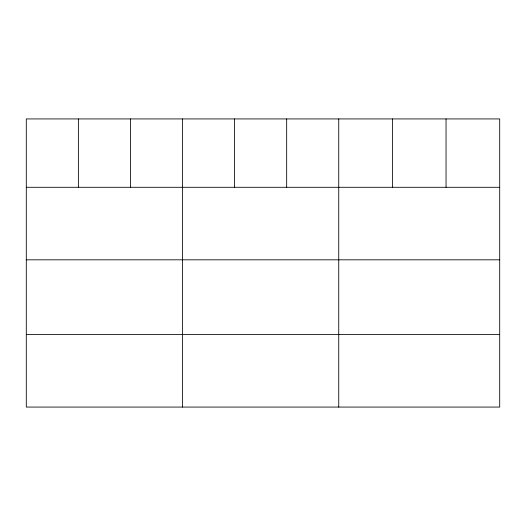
<?xml version="1.0" encoding="UTF-8"?>
<svg xmlns="http://www.w3.org/2000/svg" width="526" height="526" viewBox="0 0 526 526"><rect width="100%" height="100%" fill="white"/><g stroke="black" fill="none" stroke-linecap="round" stroke-linejoin="round"><path stroke-width="0.79" d="M499.7 187.289L499.7 407.071L26.3 407.071L26.3 118.929L499.7 118.929L499.7 187.289L26.3 187.289M26.3 259.818L499.7 259.818M26.3 334.543L499.7 334.543M446.048 118.929L446.048 187.289M392.396 118.929L392.396 187.289M338.744 118.929L338.744 407.071M286.67 118.929L286.67 187.289M234.596 118.929L234.596 187.289M182.522 118.929L182.522 407.071M130.448 118.929L130.448 187.289M78.374 118.929L78.374 187.289"/></g></svg>
